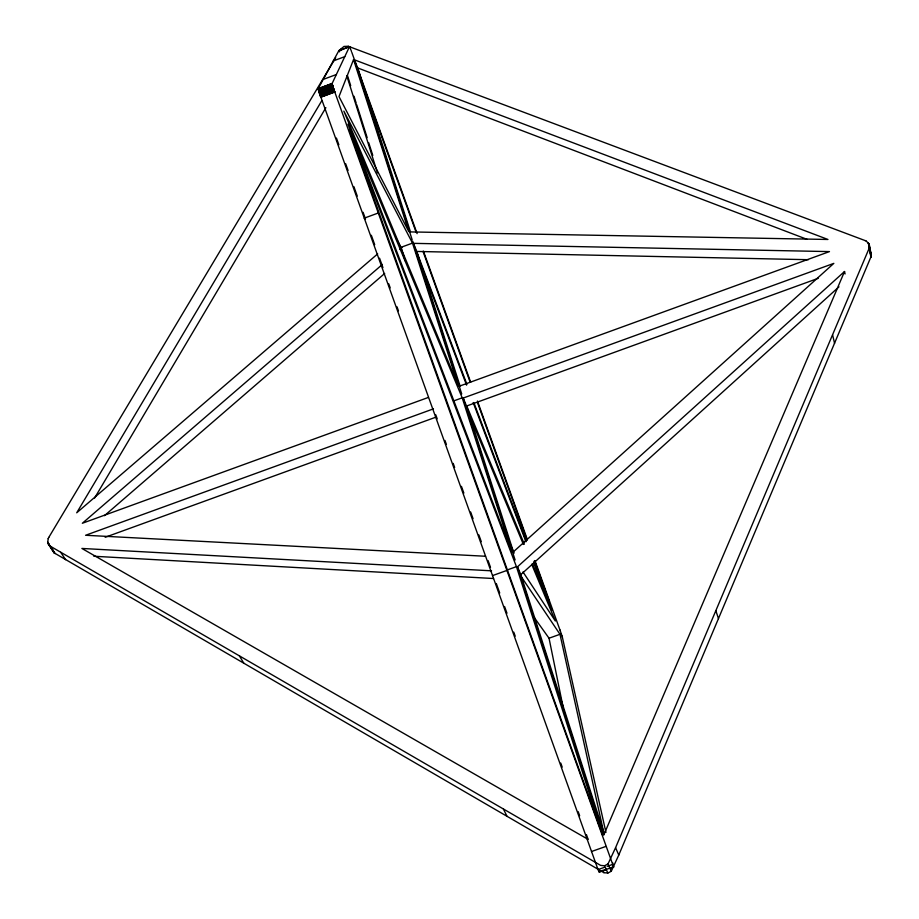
<?xml version="1.0" encoding="UTF-8"?>
<svg xmlns="http://www.w3.org/2000/svg" width="919" height="919" viewBox="0 0 919 919"><rect width="100%" height="100%" fill="white"/><g stroke="black" fill="none" stroke-linecap="round" stroke-linejoin="round"><path stroke-width="1.38" d="M319.249 92.601L318.87 91.395L332.804 86.202L332.127 83.48L349.496 46.639L350.621 49.189M318.859 91.337L318.215 88.626L338.916 50.556L349.496 46.639M871.269 256.045L870.752 252.587M869.489 247.406L869.397 245.12M871.258 256.125L618.786 855.038L611.273 871.246L607.85 873.05L603.932 872.671L54.21 552.916M869.443 247.59L615.569 847.697L608.01 863.952L604.564 865.767L600.635 865.388L49.729 545.863M48.167 538.66L47.731 542.417L55.06 553.56M870.936 257.205L869.236 248.314M48.202 538.603L48.776 537.42M844.538 271.507L603.737 835.107L517.466 566.839L844.538 271.507L845.078 273.954M94.623 498.006L325.866 107.695M321.765 100.78L76.714 512.802L377.675 253.874M48.787 537.397L335.722 57.656M339.387 51.51L340.857 49.063M340.88 49.029L343.993 46.432L348.29 46.272M604.346 834.268L520.797 574.662L838.978 286.82M512.813 552.353L833.832 263.374L463.187 398.053L515.111 559.993M104.456 515.674L384.67 273.483M382.373 264.454L82.342 523.267L428.357 397.445M399.765 249.451L401.948 247.567M338.789 50.786L349.576 46.731M338.939 50.556L341.73 49.81M333.287 60.918L344.774 56.656M323.235 79.39L336.331 74.542M318.215 88.626L332.127 83.468M318.215 88.833L332.127 83.606M318.238 89.005L332.138 83.732M318.273 89.166L332.184 83.951M318.307 89.338L332.207 84.1M318.365 89.591L332.253 84.284M318.411 89.752L332.333 84.594M318.445 89.913L332.379 84.755M318.502 90.142L332.414 84.87M318.56 90.326L332.471 85.099M332.529 85.272L318.617 90.544L332.598 85.501M318.721 90.878L332.655 85.72M318.778 91.107L332.724 85.949M318.916 91.555L332.816 86.225M318.973 91.739L332.862 86.397M319.031 91.923L332.919 86.581M319.1 92.141L333.046 86.983M319.169 92.371L332.977 86.765M605.828 869.788L599.314 872.097L598.028 869.592L319.318 92.819L333.264 87.65L334.206 90.43M333.31 87.787L319.433 93.187L333.402 88.063M319.536 93.474L333.482 88.316M319.617 93.749L333.574 88.58M319.709 94.025L333.666 88.867M319.801 94.278L333.746 89.109M319.881 94.519L333.838 89.361M319.961 94.772L333.919 89.602M320.053 95.025L334.011 89.867M320.145 95.289L334.102 90.119M320.272 95.645L334.194 90.384M320.317 95.806L334.229 90.51L613.651 867.031L609.745 868.409M320.375 95.955L334.332 90.797M320.8 97.161L334.757 92.003M334.39 90.947L320.478 96.254L334.424 91.05M320.57 96.495L334.527 91.337M320.674 96.805L334.631 91.636M320.777 97.104L334.734 91.934M364.223 218.171L378.249 213.013M395.561 237.24L401.006 247.326L412.505 243.11L458.386 385.946L343.844 111.119L412.505 243.11M459.374 386.175L829.466 251.599L413.447 243.351L461.729 393.952M453.653 400.937L462.211 397.824L511.78 552.158L347.979 124.134L462.211 397.824M433.435 408.863L85.582 535.272L485.531 556.259M105.157 537.293L435.468 417.329M463.187 398.053L466.53 406.049L818.232 278.308M507.334 569.918L516.432 566.644L349.358 130.222L602.623 834.969L516.432 566.644M492.504 575.616L506.714 570.504M533.307 616.201L549.034 638.223L559.981 634.294L604.036 833.947M591.503 851.522L605.874 846.433M598.028 869.592L604.564 867.283M607.172 866.353L612.399 864.503M599.039 871.959L613.387 866.881M409.771 231.91L827.95 239.468L354.424 59.827L412.16 239.767M413.447 243.351L416.767 251.45L808.444 259.698M491.562 570.825L81.894 548.448L588.229 839.449M93.841 556.248L493.514 578.522M348.324 46.283L865.135 240.583M354.424 59.827L357.709 67.949L807.077 239.354M865.158 240.594L866.33 241.157M866.376 241.18L868.949 243.914M49.534 545.714L47.742 542.463M869.822 251.22L870.603 252.323M520.556 575.639L559.981 634.294M47.696 542.038L49.132 544.553M50.499 546.506L52.82 550.642M47.891 543.06L54.612 553.227M48.133 543.795L54.164 552.882L52.934 551.009M523.003 571.951L555.352 621.014L531.664 564.243M60.723 552.308L65.582 559.682M239.48 655.994L243.891 663.38M339.065 50.74L339.525 51.751M503.451 809.111L507.081 816.44M602.83 870.247L603.932 872.671M604.564 865.767L607.85 873.05M608.01 863.952L611.273 871.246M615.569 847.697L618.786 855.038M868.96 243.96L869.374 245.04M517.466 566.839L520.797 574.662M510.355 544.588L513.71 552.491M467.197 409.794L523.405 544.45M466.68 405.819L524.358 544.209M532.595 563.979L551.825 610.101L533.56 561.9M412.665 241.111L414.182 245.12M416.721 251.817L466.909 384.314M474.009 403.05L526.231 540.889M534.341 562.302L549.045 601.118L534.444 560.601M415.836 251.209L466.576 385.13M473.17 402.533L525.944 541.808M350.955 50.04L351.483 51.464M351.816 52.383L354.206 59.034M357.089 67.018L417.123 233.633M423.452 251.197L470.666 382.224M477.443 401.04L527.311 539.419M535.065 560.923L559.855 629.71M356.825 67.684L416.192 232.438M423.004 251.346L470.206 382.338M477.512 402.602L527.15 540.349M559.866 629.745L560.303 630.962M336.434 138.057L338.858 144.8M345.647 163.697L348.071 170.452M353.884 186.649L357.273 196.103M363.085 212.3L365.509 219.044M371.322 235.253L374.711 244.695M379.558 258.193L382.947 267.647M388.76 283.845L390.219 287.9M396.997 306.797L398.455 310.84M435.755 414.791L437.214 418.834M444.957 440.442L446.416 444.486M453.193 463.383L454.652 467.438M461.43 486.335L463.854 493.089M470.643 511.986L473.067 518.73M478.879 534.927L481.292 541.682M488.081 560.579L490.505 567.333M496.317 583.531L499.706 592.973M504.554 606.483L506.978 613.226M513.755 632.123L515.214 636.178M560.751 763.069L562.21 767.124M578.189 811.672L579.648 815.716M586.425 834.613L587.884 838.668M560.314 631.02L561.187 633.547M561.222 633.628L561.911 635.73M715.867 610.721L718.486 618.659M319.318 92.819L333.115 87.213M357.709 67.949L410.448 231.818M416.767 251.45L460.074 386.026M466.53 406.049L513.939 553.364M561.923 635.776L562.394 637.338M347.52 75.714L350.702 85.651M354.01 96.231L356.17 103.077M356.767 104.8L367.152 137.632M368.726 142.744L372.781 155.414M346.796 75.817L377.491 172.933M401.006 247.326L405.313 260.95M562.428 637.476L605.943 832.453M832.603 334.918L834.578 343.407M612.72 862.884L613.651 867.031M869.087 244.27L871.35 255.057M868.823 243.684L871.292 255.838M868.455 243.133L871.201 256.344M868.283 242.869L871.086 256.734M549.034 638.223L563.347 708.4M52.613 549.792L52.567 549.148M353.551 59.563L338.996 96.564L408.829 231.668L353.551 59.563"/></g></svg>
